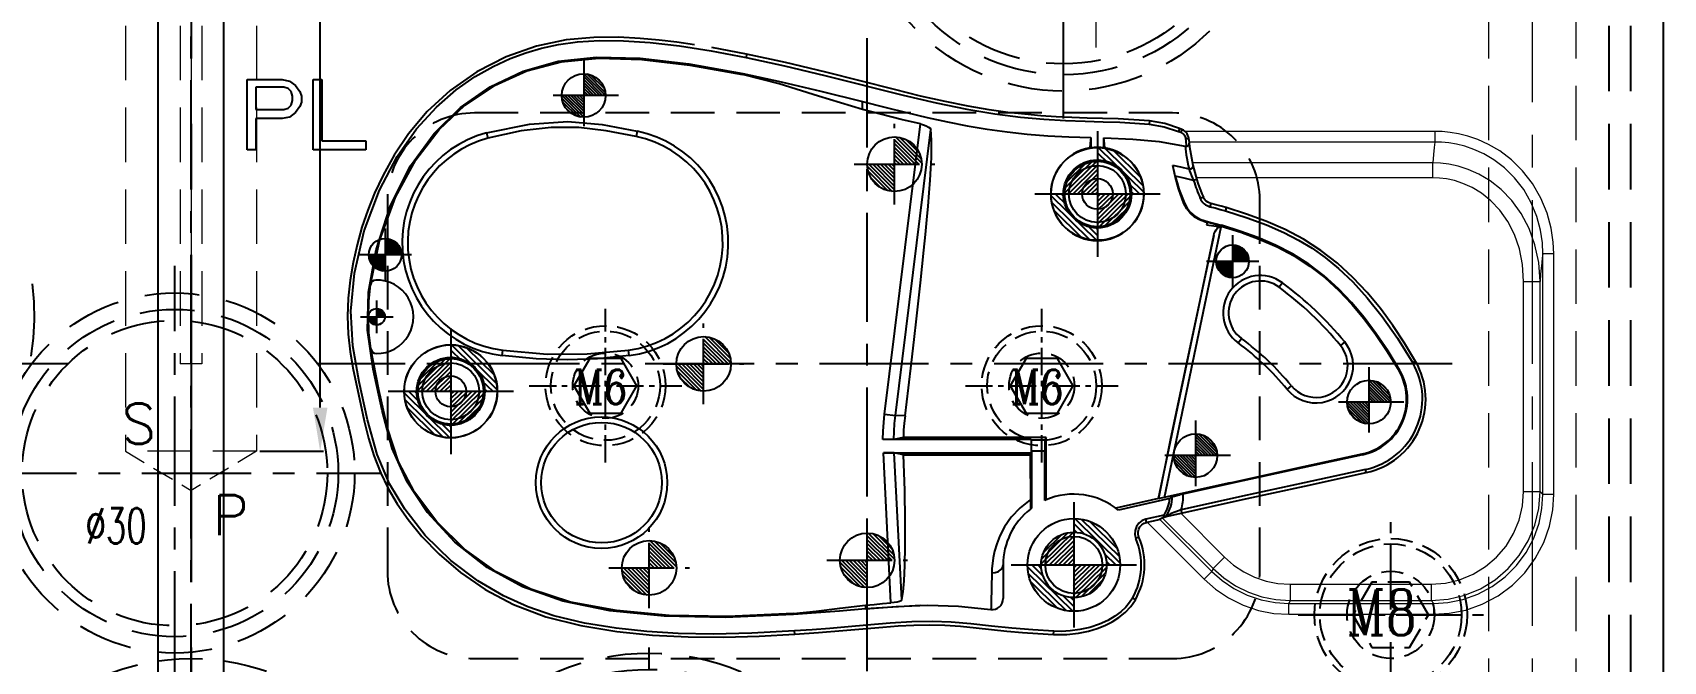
# Model space of a CAD drawing. Header units: millimetres. Extents: x 33920 to 35330, y -21664 to -20666.
# Drawn here: x 34585.2 to 34734.7, y -20942.6 to -20885 of the extents above; entities that cross this region are included whole.
import ezdxf

# ---------------------------------------------------------------- set-up
doc = ezdxf.new("R2010")
doc.units = ezdxf.units.MM
doc.header["$LTSCALE"] = 8
for name, pattern in [('CENTER', [2, 1.25, -0.25, 0.25, -0.25]), ('CENTER2', [1.125, 0.75, -0.125, 0.125, -0.125]), ('HIDDEN', [0.375, 0.25, -0.125])]:
    doc.linetypes.add(name, pattern=pattern)
doc.layers.get('DEFPOINTS').update_dxf_attribs({"color": 6})
for name, color, linetype in [('Cav-cor', 1, 'Continuous'), ('DEFAULT_1', 7, 'CENTER'), ('PIN', 5, 'Continuous'), ('Ru', 8, 'Continuous'), ('SCREW', 52, 'HIDDEN'), ('SP', 3, 'Continuous'), ('壓塊', 157, 'Continuous')]:
    doc.layers.add(name, color=color, linetype=linetype)
for name, color, linetype, lineweight in [('dim', 3, 'Continuous', 15), ('WR', 122, 'HIDDEN', 18), ('枕位', 75, 'Continuous', 15)]:
    doc.layers.add(name, color=color, linetype=linetype, lineweight=lineweight)
doc.styles.add('ROMANC', font='RomanC.ttf', dxfattribs={"width": 0.8, "height": 7})
doc.styles.get("Standard").update_dxf_attribs({"font": 'txt.shx', "width": 0.67, "bigfont": 'chineset.shx'})
doc.dimstyles.new('ISO-25', dxfattribs={"dimtxt": 5.5, "dimasz": 4, "dimexe": 0.3, "dimexo": 0.3, "dimtad": 0, "dimzin": 1, "dimdsep": 46, "dimtxsty": 'Standard', "dimcen": 0, "dimclrd": 3, "dimclre": 3, "dimclrt": 7, "dimazin": 0, "dimtfac": 1, "dimtofl": 0, "dimtmove": 0, "dimatfit": 0, "dimfxl": 0, "dimarcsym": 0})

# ---------------------------------------------------------------- blocks, each defined once
blk = doc.blocks.new('20160824.190002')
at = {"layer": 'SCREW', "linetype": 'CENTER2'}
for p, q in [((0, -8.5), (0, 8.5)), ((-8.5, 0), (8.5, 0))]:
    blk.add_line(p, q, dxfattribs=at)
at = {"layer": 'SCREW'}
blk.add_lwpolyline([(-1.73, 3), (-3.46, 0), (-1.73, -3), (1.73, -3), (3.46, 0), (1.73, 3)], close=True, dxfattribs=at)
for radius in [7, 6.5, 4]:
    blk.add_circle((0, 0), radius, dxfattribs=at)
at = {"layer": 'dim', "style": 'ROMANC', "width": 0.8}
blk.add_text('M8', height=4.186, dxfattribs=at).set_placement((-4.07, -1.86))
blk = doc.blocks.new('20140410.082121')
at = {"layer": 'SCREW', "color": 137, "linetype": 'CENTER', "ltscale": 0.25}
for p, q in [((0, -7.04), (0, 7.04)), ((-7, 0), (7, 0))]:
    blk.add_line(p, q, dxfattribs=at)
at = {"layer": 'SCREW', "color": 137, "linetype": 'Continuous'}
blk.add_lwpolyline([(-1.44, 2.5), (-2.89, 0), (-1.44, -2.5), (1.44, -2.5), (2.89, 0), (1.44, 2.5)], close=True, dxfattribs=at)
at = {"layer": 'SCREW', "color": 137}
for radius in [5.5, 5, 3]:
    blk.add_circle((0, 0), radius, dxfattribs=at)
at = {"layer": 'dim', "style": 'ROMANC', "width": 0.8}
blk.add_text('M6', height=3.172, dxfattribs=at).set_placement((-2.87, -1.7))
blk = doc.blocks.new('20160827.105305')
at = {"color": 8, "linetype": 'HIDDEN', "ltscale": 2.5}
blk.add_circle((0, 0), 21.5, dxfattribs=at)
at = {"layer": 'SP', "linetype": 'CENTER'}
for p, q in [((0, -24), (0, 24)), ((-24, 0), (24, 0))]:
    blk.add_line(p, q, dxfattribs=at)
at = {"layer": 'SP', "linetype": 'HIDDEN', "ltscale": 2.5}
for radius in [20, 19]:
    blk.add_circle((0, 0), radius, dxfattribs=at)
at = {"layer": 'dim', "insert": (-5.29, -6.05), "char_height": 4.063, "attachment_point": 5}
blk.add_mtext('Ø40', dxfattribs=at)
at = {"layer": 'SP'}
for s, p in [('S', (-6.08, 3.36)), ('P', (4.33, -7.12))]:
    blk.add_text(s, height=4.58, dxfattribs=at).set_placement(p)
blk = doc.blocks.new('20160827.105419')
at = {"color": 8, "linetype": 'HIDDEN', "ltscale": 2.5}
blk.add_circle((0, 0), 16.5, dxfattribs=at)
at = {"layer": 'SP', "linetype": 'CENTER'}
for p, q in [((0, -19), (0, 19)), ((-19, 0), (19, 0))]:
    blk.add_line(p, q, dxfattribs=at)
at = {"layer": 'SP', "linetype": 'HIDDEN', "ltscale": 2.5}
for radius in [15, 14]:
    blk.add_circle((0, 0), radius, dxfattribs=at)
at = {"layer": 'dim', "insert": (-5.37, -4.84), "char_height": 3.251, "attachment_point": 5}
blk.add_mtext('Ø30', dxfattribs=at)
at = {"layer": 'SP'}
for s, p in [('S', (-4.86, 2.69)), ('P', (3.47, -5.7))]:
    blk.add_text(s, height=3.67, dxfattribs=at).set_placement(p)
blk = doc.blocks.new('20160827.105633')
at = {"color": 8, "linetype": 'HIDDEN', "ltscale": 2.5}
blk.add_circle((0, 0), 19, dxfattribs=at)
at = {"layer": 'SP', "linetype": 'CENTER'}
for p, q in [((0, -21.5), (0, 21.5)), ((-21.5, 0), (21.5, 0))]:
    blk.add_line(p, q, dxfattribs=at)
at = {"layer": 'SP', "linetype": 'HIDDEN', "ltscale": 2.5}
for radius in [17.5, 16.5]:
    blk.add_circle((0, 0), radius, dxfattribs=at)
at = {"layer": 'dim', "insert": (-5.29, -6.05), "char_height": 4.063, "attachment_point": 5}
blk.add_mtext('Ø35', dxfattribs=at)
at = {"layer": 'SP'}
for s, p in [('S', (-6.08, 3.36)), ('P', (4.33, -7.12))]:
    blk.add_text(s, height=4.58, dxfattribs=at).set_placement(p)
blk = doc.blocks.new('*D29228')
at = {"layer": 'DEFPOINTS', "color": 0}
for p in [(34609.42, -20773.32), (34605.68, -20923.32), (34611.52, -20923.32)]:
    blk.add_point(p, dxfattribs=at)
at = {"layer": 'dim', "color": 3, "lineweight": -2}
for p, q in [((34609.72, -20773.32), (34611.82, -20773.32)), ((34611.52, -20777.32), (34611.52, -20840.01)), ((34611.52, -20919.32), (34611.52, -20856.62)), ((34605.98, -20923.32), (34611.82, -20923.32))]:
    blk.add_line(p, q, dxfattribs=at)
at = {"layer": 'dim', "color": 3}
for points in [[(34612.19, -20777.32), (34610.86, -20777.32), (34611.52, -20773.32)], [(34610.86, -20919.32), (34612.19, -20919.32), (34611.52, -20923.32)]]:
    blk.add_solid(points, dxfattribs=at)
at = {"layer": 'dim', "color": 7, "insert": (34611.52, -20848.32), "char_height": 5.5, "attachment_point": 5, "rotation": 90}
blk.add_mtext('150.00', dxfattribs=at)
blk = doc.blocks.new('20160904.091723')
at = {"layer": 'WR', "linetype": 'CENTER'}
blk.add_line((0, 11), (0, -11), dxfattribs=at)
at = {"layer": 'WR', "linetype": 'HIDDEN', "ltscale": 2}
blk.add_line((-11, 0), (11, 0), dxfattribs=at)
for radius in [8, 5.5, 4]:
    blk.add_circle((0, 0), radius, dxfattribs=at)

msp = doc.modelspace()

# ---------------------------------------------------------------- hatches: boundary and pattern name
at = {"layer": 'PIN', "linetype": 'Continuous'}
h = msp.add_hatch(dxfattribs=at)
h.set_pattern_fill('ANSI31', color=153, scale=1.5, angle=270, style=0)
h.set_pattern_definition([(315, (34430.39969, -20876.47643), (0.13258252, 0.13258252), [])])
h.paths.add_polyline_path([(34635.682, -20890.716), (34637.682, -20890.716, 0.4142136), (34635.682, -20888.716)])
h.paths.add_polyline_path([(34635.682, -20892.716), (34635.682, -20890.716), (34633.682, -20890.716, 0.4142136)])
h = msp.add_hatch(dxfattribs=at)
h.set_pattern_fill('ANSI31', color=5, scale=2, angle=90, style=0)
h.set_pattern_definition([(135, (34869.46374, -20911.25585), (-0.1767767, -0.1767767), [])])
h.paths.add_polyline_path([(34664.182, -20897.016), (34661.682, -20897.016, 0.4142136), (34664.182, -20899.516)])
h.paths.add_polyline_path([(34664.182, -20894.516), (34664.182, -20897.016), (34666.682, -20897.016, 0.4142136)])
h = msp.add_hatch(dxfattribs=at)
h.set_pattern_fill('ANSI31', color=140, scale=3.090909, angle=90.5, style=0)
h.set_pattern_definition([(135.5, (35011.60848, -20922.7816), (-0.27080585, -0.27557404), [])])
h.paths.add_polyline_path([(34682.786, -20896.739), (34682.786, -20895.489, -0.4142136), (34687.036, -20899.739), (34685.786, -20899.739, 0.4142136)])
h.paths.add_polyline_path([(34678.536, -20899.739), (34679.786, -20899.739, 0.4142136), (34682.786, -20902.739), (34682.786, -20903.989, -0.4142136)])
h = msp.add_hatch(dxfattribs=at)
h.set_pattern_fill('ANSI31', color=140, scale=2.363636, angle=89.5, style=0)
h.set_pattern_definition([(44.5, (34440.04254, -20914.44966), (0.20708683, -0.2107331), [])])
h.paths.add_polyline_path([(34682.786, -20899.739), (34679.786, -20899.712, -0.4142136), (34682.812, -20896.739)])
h.paths.add_polyline_path([(34685.786, -20899.765, -0.4142136), (34682.76, -20902.739), (34682.786, -20899.739)])
h = msp.add_hatch(dxfattribs=at)
h.set_pattern_fill('ANSI31', color=3, scale=1.125, angle=270, style=0)
h.set_pattern_definition([(315, (34463.51967, -20894.63637), (0.09943689, 0.09943689), [])])
h.paths.add_polyline_path([(34617.481, -20905.316), (34618.981, -20905.316, 0.4142136), (34617.481, -20903.816)])
h.paths.add_polyline_path([(34617.481, -20906.816), (34617.481, -20905.316), (34615.981, -20905.316, 0.4142136)])
h = msp.add_hatch(dxfattribs=at)
h.set_pattern_fill('ANSI31', color=3, scale=1.125, angle=270, style=0)
h.set_pattern_definition([(315, (34541.22019, -20895.23635), (0.09943689, 0.09943689), [])])
h.paths.add_polyline_path([(34695.182, -20905.916), (34696.682, -20905.916, 0.4142136), (34695.182, -20904.416)])
h.paths.add_polyline_path([(34695.182, -20907.416), (34695.182, -20905.916), (34693.682, -20905.916, 0.4142136)])
at = {"layer": 'PIN', "linetype": 'CENTER2'}
h = msp.add_hatch(dxfattribs=at)
h.set_pattern_fill('ANSI31', color=4, scale=0.8, angle=90, style=0)
h.set_pattern_definition([(135, (34753.78535, -20705.01066), (-0.07071068, -0.07071068), [])])
h.paths.add_polyline_path([(34616.707, -20910.995), (34615.957, -20910.995, 0.4142136), (34616.707, -20911.745)])
h.paths.add_polyline_path([(34616.707, -20910.245), (34616.707, -20910.995), (34617.457, -20910.995, 0.4142136)])
at = {"layer": 'PIN', "linetype": 'Continuous'}
h = msp.add_hatch(dxfattribs=at)
h.set_pattern_fill('ANSI31', color=140, scale=3.090909, angle=90.5, style=0)
h.set_pattern_definition([(135.5, (34952.31348, -20940.8716), (-0.27080585, -0.27557404), [])])
h.paths.add_polyline_path([(34623.491, -20914.829), (34623.491, -20913.579, -0.4142136), (34627.741, -20917.829), (34626.491, -20917.829, 0.4142136)])
h.paths.add_polyline_path([(34619.241, -20917.829), (34620.491, -20917.829, 0.4142136), (34623.491, -20920.829), (34623.491, -20922.079, -0.4142136)])
h = msp.add_hatch(dxfattribs=at)
h.set_pattern_fill('ANSI31', color=5, scale=2, angle=90, style=0)
h.set_pattern_definition([(135, (34851.96374, -20929.55585), (-0.1767767, -0.1767767), [])])
h.paths.add_polyline_path([(34646.682, -20915.316), (34644.182, -20915.316, 0.4142136), (34646.682, -20917.816)])
h.paths.add_polyline_path([(34646.682, -20912.816), (34646.682, -20915.316), (34649.182, -20915.316, 0.4142136)])
h = msp.add_hatch(dxfattribs=at)
h.set_pattern_fill('ANSI31', color=140, scale=2.363636, angle=89.5, style=0)
h.set_pattern_definition([(44.5, (34380.74754, -20932.53966), (0.20708683, -0.2107331), [])])
h.paths.add_polyline_path([(34623.491, -20917.829), (34620.491, -20917.802, -0.4142136), (34623.517, -20914.829)])
h.paths.add_polyline_path([(34626.491, -20917.855, -0.4142136), (34623.465, -20920.829), (34623.491, -20917.829)])
h = msp.add_hatch(dxfattribs=at)
h.set_pattern_fill('ANSI31', color=153, scale=1.5, angle=270, style=0)
h.set_pattern_definition([(315, (34502.39969, -20904.57643), (0.13258252, 0.13258252), [])])
h.paths.add_polyline_path([(34707.682, -20918.816), (34709.682, -20918.816, 0.4142136), (34707.682, -20916.816)])
h.paths.add_polyline_path([(34707.682, -20920.816), (34707.682, -20918.816), (34705.682, -20918.816, 0.4142136)])
h = msp.add_hatch(dxfattribs=at)
h.set_pattern_fill('ANSI31', color=153, scale=1.5, angle=270, style=0)
h.set_pattern_definition([(315, (34486.49969, -20909.47643), (0.13258252, 0.13258252), [])])
h.paths.add_polyline_path([(34691.782, -20923.716), (34693.782, -20923.716, 0.4142136), (34691.782, -20921.716)])
h.paths.add_polyline_path([(34691.782, -20925.716), (34691.782, -20923.716), (34689.782, -20923.716, 0.4142136)])
h = msp.add_hatch(dxfattribs=at)
h.set_pattern_fill('ANSI31', color=140, scale=3.090909, angle=90.5, style=0)
h.set_pattern_definition([(135.5, (35009.44773, -20956.78075), (-0.27080585, -0.27557404), [])])
h.paths.add_polyline_path([(34680.625, -20930.738), (34680.625, -20929.488, -0.4142136), (34684.875, -20933.738), (34683.625, -20933.738, 0.4142136)])
h.paths.add_polyline_path([(34676.375, -20933.738), (34677.625, -20933.738, 0.4142136), (34680.625, -20936.738), (34680.625, -20937.988, -0.4142136)])
h = msp.add_hatch(dxfattribs=at)
h.set_pattern_fill('ANSI31', color=5, scale=2, angle=90, style=0)
h.set_pattern_definition([(135, (34846.96374, -20948.25585), (-0.1767767, -0.1767767), [])])
h.paths.add_polyline_path([(34641.682, -20934.016), (34639.182, -20934.016, 0.4142136), (34641.682, -20936.516)])
h.paths.add_polyline_path([(34641.682, -20931.516), (34641.682, -20934.016), (34644.182, -20934.016, 0.4142136)])
h = msp.add_hatch(dxfattribs=at)
h.set_pattern_fill('ANSI31', color=5, scale=2, angle=90, style=0)
h.set_pattern_definition([(135, (34866.96374, -20947.55585), (-0.1767767, -0.1767767), [])])
h.paths.add_polyline_path([(34661.682, -20933.316), (34659.182, -20933.316, 0.4142136), (34661.682, -20935.816)])
h.paths.add_polyline_path([(34661.682, -20930.816), (34661.682, -20933.316), (34664.182, -20933.316, 0.4142136)])
h = msp.add_hatch(dxfattribs=at)
h.set_pattern_fill('ANSI31', color=140, scale=2.363636, angle=89.5, style=0)
h.set_pattern_definition([(44.5, (34437.8818, -20948.4488), (0.20708683, -0.2107331), [])])
h.paths.add_polyline_path([(34680.625, -20933.738), (34677.626, -20933.712, -0.4142136), (34680.652, -20930.738)])
h.paths.add_polyline_path([(34683.625, -20933.764, -0.4142136), (34680.599, -20936.738), (34680.625, -20933.738)])

# ---------------------------------------------------------------- linework, layer by layer
at = {"linetype": 'CENTER', "ltscale": 3}
msp.add_line((34599.681, -20713.316), (34599.681, -21213.316), dxfattribs=at)
at = {"color": 8, "linetype": 'HIDDEN', "ltscale": 3}
for p, q in [((34729.681, -20713.316), (34729.681, -21213.316)), ((34731.681, -20713.316), (34731.681, -21213.316))]:
    msp.add_line(p, q, dxfattribs=at)
at = {"color": 8, "linetype": 'HIDDEN', "ltscale": 2}
msp.add_circle((34599.681, -20963.316), 21, dxfattribs=at)
at = {"layer": 'Cav-cor', "color": 1}
for p, q in [((34734.681, -20963.316), (34734.681, -20781.316)), ((34640.851, -20885.481), (34638.881, -20885.378)), ((34642.601, -20885.643), (34640.851, -20885.481)), ((34649.035, -20886.614), (34647.433, -20886.327)), ((34650.625, -20886.924), (34649.035, -20886.614)), ((34650.625, -20886.923), (34650.566, -20887.218)), ((34650.247, -20888.793), (34650.268, -20888.691)), ((34604.825, -20895.708), (34604.825, -20889.256)), ((34604.825, -20889.256), (34608.051, -20889.256)), ((34605.631, -20889.943), (34605.631, -20892.002)), ((34608.185, -20889.943), (34605.631, -20889.943)), ((34608.051, -20889.256), (34608.723, -20889.394)), ((34608.588, -20890.08), (34608.185, -20889.943)), ((34608.857, -20890.355), (34608.588, -20890.08)), ((34608.723, -20889.394), (34609.26, -20889.805)), ((34609.26, -20889.805), (34609.664, -20890.355)), ((34610.873, -20889.256), (34611.68, -20889.256)), ((34610.873, -20895.708), (34610.873, -20889.256)), ((34611.68, -20889.256), (34611.68, -20894.885)), ((34661.68, -20889.545), (34661.607, -20889.83)), ((34608.588, -20891.865), (34608.857, -20891.59)), ((34608.992, -20890.766), (34608.857, -20890.355)), ((34608.857, -20891.59), (34608.992, -20891.178)), ((34608.992, -20891.178), (34608.992, -20890.766)), ((34609.664, -20891.727), (34609.26, -20892.276)), ((34609.664, -20890.355), (34609.798, -20890.766)), ((34609.798, -20891.315), (34609.664, -20891.727)), ((34609.798, -20890.766), (34609.798, -20891.315)), ((34605.631, -20892.002), (34608.185, -20892.002)), ((34605.631, -20892.826), (34605.631, -20895.708)), ((34608.051, -20892.826), (34605.631, -20892.826)), ((34608.723, -20892.688), (34608.051, -20892.826)), ((34608.185, -20892.002), (34608.588, -20891.865)), ((34609.26, -20892.276), (34608.723, -20892.688)), ((34687.55, -20893.05), (34687.522, -20893.34)), ((34688.966, -20893.293), (34687.551, -20893.05)), ((34690.328, -20893.736), (34688.966, -20893.293)), ((34626.762, -20894.142), (34626.892, -20894.627)), ((34635.229, -20893.646), (34632.716, -20893.65)), ((34637.745, -20893.943), (34635.229, -20893.646)), ((34640.482, -20894.483), (34637.745, -20893.943)), ((34640.581, -20893.991), (34640.482, -20894.483)), ((34663.269, -20919.912), (34666.557, -20893.327)), ((34664.263, -20920.034), (34667.504, -20893.828)), ((34682.183, -20894.57), (34682.183, -20895.51)), ((34683.389, -20895.51), (34683.389, -20894.602)), ((34690.325, -20893.735), (34690.216, -20894.004)), ((34690.216, -20894.004), (34690.428, -20894.09)), ((34690.541, -20893.823), (34690.328, -20893.736)), ((34690.537, -20893.821), (34690.428, -20894.09)), ((34690.428, -20894.09), (34690.509, -20894.129)), ((34690.693, -20893.9), (34690.541, -20893.823)), ((34690.83, -20894.003), (34690.693, -20893.9)), ((34691.169, -20894.673), (34690.868, -20894.696)), ((34691.174, -20894.74), (34691.16, -20894.629)), ((34605.631, -20895.708), (34604.825, -20895.708)), ((34615.713, -20895.708), (34610.873, -20895.708)), ((34611.68, -20894.885), (34615.713, -20894.885)), ((34615.713, -20894.885), (34615.713, -20895.708)), ((34682.125, -20895.115), (34682.1, -20895.523)), ((34682.1, -20895.523), (34682.183, -20895.51)), ((34683.469, -20895.522), (34683.389, -20895.51)), ((34689.734, -20897.293), (34689.704, -20897.132)), ((34691.899, -20898.427), (34691.611, -20898.518)), ((34690.761, -20900.572), (34690.72, -20900.628)), ((34692.499, -20900.036), (34692.223, -20900.156)), ((34692.223, -20900.156), (34692.284, -20900.279)), ((34692.5, -20900.037), (34692.499, -20900.036)), ((34692.572, -20900.173), (34692.5, -20900.037)), ((34692.663, -20900.296), (34692.572, -20900.173)), ((34692.773, -20900.405), (34692.663, -20900.296)), ((34692.897, -20900.495), (34692.773, -20900.405)), ((34693.034, -20900.565), (34692.897, -20900.495)), ((34693.18, -20900.613), (34693.034, -20900.565)), ((34693.179, -20900.612), (34693.106, -20900.905)), ((34692.682, -20902.213), (34692.629, -20902.279)), ((34692.975, -20900.864), (34693.106, -20900.905)), ((34694.605, -20900.994), (34694.52, -20901.283)), ((34696.45, -20901.579), (34694.605, -20900.995)), ((34688.391, -20927.657), (34693.451, -20903.561)), ((34688.928, -20927.546), (34694.133, -20902.761)), ((34692.629, -20902.279), (34692.835, -20902.33)), ((34693.451, -20903.561), (34692.779, -20906.66)), ((34692.835, -20902.333), (34692.788, -20902.555)), ((34694.145, -20902.686), (34694.165, -20902.61)), ((34666.563, -20907.9), (34666.876, -20904.902)), ((34692.779, -20906.66), (34690.794, -20915.994)), ((34699.755, -20907.886), (34699.456, -20908.29)), ((34615.871, -20912.21), (34615.946, -20908.73)), ((34616.388, -20915.801), (34615.871, -20912.21)), ((34628.195, -20914.559), (34628.257, -20914.061)), ((34628.257, -20914.061), (34632.32, -20914.409)), ((34635.996, -20914.404), (34639.798, -20914.052)), ((34639.863, -20914.55), (34639.798, -20914.052)), ((34695.69, -20913.379), (34695.989, -20912.975)), ((34705.462, -20913.307), (34705.074, -20913.626)), ((34632.32, -20914.409), (34635.996, -20914.404)), ((34711.964, -20915.08), (34711.703, -20915.231)), ((34690.794, -20915.994), (34689.473, -20922.327)), ((34710.447, -20915.957), (34710.516, -20915.918)), ((34700.184, -20917.649), (34700.572, -20917.329)), ((34663.269, -20919.912), (34664.263, -20920.034)), ((34665.145, -20920.066), (34664.263, -20920.034)), ((34676.719, -20922.251), (34663.124, -20922.251)), ((34663.655, -20922.248), (34663.309, -20922.25)), ((34664.996, -20922.062), (34664.125, -20922.235)), ((34678.094, -20922.06), (34664.996, -20922.062)), ((34676.748, -20922.307), (34676.719, -20922.251)), ((34676.719, -20922.251), (34676.719, -20923.457)), ((34677.971, -20922.307), (34676.748, -20922.307)), ((34678.094, -20922.06), (34677.971, -20922.307)), ((34678.091, -20924.099), (34678.094, -20922.06)), ((34689.473, -20922.327), (34688.382, -20927.649)), ((34663.159, -20923.457), (34676.719, -20923.457)), ((34663.859, -20937.228), (34663.159, -20923.457)), ((34665.02, -20923.642), (34664.162, -20923.473)), ((34664.847, -20936.942), (34664.162, -20923.473)), ((34665.02, -20923.642), (34676.626, -20923.643)), ((34676.719, -20923.457), (34676.626, -20923.643)), ((34676.626, -20923.643), (34676.637, -20928.062)), ((34677.962, -20923.312), (34676.756, -20923.312)), ((34676.756, -20923.312), (34676.756, -20928.537)), ((34677.962, -20927.828), (34677.962, -20923.312)), ((34678.082, -20927.775), (34678.091, -20924.099)), ((34707.075, -20923.566), (34707.091, -20923.644)), ((34707.443, -20925.28), (34707.379, -20924.985)), ((34688.382, -20927.649), (34684.479, -20928.526)), ((34689.414, -20927.652), (34684.713, -20928.706)), ((34688.391, -20927.657), (34688.382, -20927.649)), ((34676.637, -20928.062), (34676.64, -20928.485)), ((34676.756, -20928.537), (34676.645, -20928.622)), ((34678.082, -20927.775), (34677.962, -20927.828)), ((34688.894, -20929.174), (34687.234, -20929.545)), ((34688.807, -20929.296), (34688.894, -20929.174)), ((34689.357, -20929.251), (34690.057, -20929.09)), ((34690.472, -20928.689), (34690.213, -20928.782)), ((34690.529, -20928.945), (34690.472, -20928.689)), ((34686.519, -20930.717), (34686.575, -20930.474)), ((34686.575, -20930.474), (34686.69, -20930.249)), ((34686.69, -20930.249), (34686.856, -20930.062)), ((34686.856, -20930.062), (34687.061, -20929.922)), ((34687.061, -20929.922), (34687.286, -20929.841)), ((34687.3, -20929.838), (34687.234, -20929.545)), ((34687.286, -20929.841), (34687.325, -20929.833)), ((34687.325, -20929.833), (34687.35, -20929.827)), ((34687.35, -20929.827), (34687.922, -20929.696)), ((34688.49, -20929.555), (34688.721, -20929.413)), ((34688.981, -20929.313), (34688.876, -20929.368)), ((34688.895, -20929.363), (34689.09, -20929.315)), ((34689.127, -20929.231), (34688.981, -20929.313)), ((34689.09, -20929.315), (34689.357, -20929.251)), ((34686.221, -20930.958), (34686.317, -20931.328)), ((34686.595, -20931.21), (34686.317, -20931.328)), ((34686.526, -20930.966), (34686.519, -20930.717)), ((34686.594, -20931.209), (34686.526, -20930.966)), ((34673.102, -20934.463), (34673.078, -20935.851)), ((34674.143, -20933.738), (34674.143, -20936.827)), ((34673.078, -20935.851), (34673.048, -20937.142)), ((34661.523, -20937.76), (34659.137, -20937.967)), ((34661.514, -20937.428), (34661.526, -20937.733)), ((34666.573, -20937.452), (34661.523, -20937.76)), ((34661.524, -20937.761), (34664.33, -20937.537)), ((34661.526, -20937.733), (34661.524, -20937.76)), ((34672.709, -20937.79), (34673.025, -20937.826)), ((34673.024, -20937.823), (34672.967, -20937.819)), ((34685.854, -20937.538), (34686.271, -20936.924)), ((34686.271, -20936.924), (34686.008, -20936.775)), ((34632.199, -20938.482), (34635.412, -20939.305)), ((34635.412, -20939.305), (34638.708, -20939.847)), ((34654.919, -20938.191), (34654.926, -20938.295)), ((34659.435, -20939.756), (34662.759, -20939.47)), ((34661.681, -20939.563), (34661.655, -20939.263)), ((34661.681, -20939.563), (34661.681, -20939.563)), ((34662.759, -20939.47), (34663.102, -20939.442)), ((34663.102, -20939.442), (34664.521, -20939.337)), ((34667.368, -20939.235), (34668.799, -20939.265)), ((34668.799, -20939.265), (34670.231, -20939.355)), ((34670.231, -20939.355), (34671.659, -20939.494)), ((34638.708, -20939.847), (34641.994, -20940.178)), ((34641.994, -20940.178), (34645.265, -20940.344)), ((34645.265, -20940.344), (34648.527, -20940.369)), ((34648.527, -20940.369), (34651.784, -20940.277)), ((34651.784, -20940.277), (34655.048, -20940.094)), ((34655.048, -20940.095), (34655.027, -20939.794)), ((34655.048, -20940.094), (34657.224, -20939.935)), ((34657.224, -20939.935), (34659.435, -20939.756)), ((34674.493, -20939.804), (34675.911, -20939.929)), ((34675.911, -20939.929), (34677.336, -20940.031)), ((34677.336, -20940.031), (34678.771, -20940.119)), ((34678.766, -20940.121), (34678.783, -20939.82))]:
    msp.add_line(p, q, dxfattribs=at)
for points in [[(34638.881, -20885.378), (34636.612, -20885.392), (34634.07, -20885.621), (34631.351, -20886.183), (34628.57, -20887.159), (34625.89, -20888.532), (34623.439, -20890.248), (34621.339, -20892.192), (34619.632, -20894.223), (34618.296, -20896.198), (34617.286, -20898.005), (34616.508, -20899.657), (34615.882, -20901.224), (34615.353, -20902.788), (34614.9, -20904.396), (34614.534, -20906.019), (34614.261, -20907.646), (34614.088, -20909.282), (34614.027, -20910.931), (34614.091, -20912.583), (34614.276, -20914.219), (34614.553, -20915.814), (34614.876, -20917.384), (34615.212, -20918.954), (34615.564, -20920.535), (34615.965, -20922.131), (34616.454, -20923.715), (34617.057, -20925.257), (34617.769, -20926.723), (34618.596, -20928.139), (34619.59, -20929.584), (34620.835, -20931.119), (34622.425, -20932.766), (34624.378, -20934.433), (34626.655, -20935.992), (34629.258, -20937.365), (34632.199, -20938.482)], [(34635.747, -20939.066), (34632.96, -20938.397), (34630.56, -20937.588), (34628.319, -20936.579), (34625.975, -20935.205), (34623.497, -20933.329), (34621.163, -20931.037), (34619.286, -20928.642), (34617.884, -20926.297), (34616.736, -20923.612), (34615.851, -20920.445), (34615.092, -20916.957), (34614.502, -20913.66), (34614.332, -20910.48), (34614.66, -20907.014), (34615.563, -20903.127), (34616.948, -20899.403), (34618.582, -20896.305), (34620.354, -20893.781), (34622.176, -20891.77), (34623.988, -20890.196), (34625.729, -20888.982), (34627.375, -20888.05), (34628.933, -20887.332), (34630.369, -20886.796), (34631.806, -20886.373), (34633.364, -20886.037), (34635.125, -20885.797), (34637.121, -20885.675)], [(34637.121, -20885.675), (34639.334, -20885.693), (34641.772, -20885.86), (34644.455, -20886.173), (34647.372, -20886.621), (34650.566, -20887.218)], [(34645.83, -20886.068), (34644.23, -20885.84), (34642.601, -20885.643)], [(34615.946, -20908.73), (34616.642, -20904.864), (34617.977, -20900.811), (34619.817, -20897.167), (34621.969, -20894.187), (34624.373, -20891.813), (34627.098, -20889.912), (34630.125, -20888.476), (34633.328, -20887.572), (34636.844, -20887.187)], [(34616.128, -20908.066), (34616.969, -20904.045), (34618.42, -20900.046), (34620.285, -20896.619), (34622.417, -20893.835), (34624.795, -20891.604), (34627.492, -20889.808), (34630.456, -20888.466), (34633.606, -20887.626), (34637.083, -20887.284), (34641.029, -20887.407), (34645.414, -20887.934), (34650.247, -20888.793)], [(34636.844, -20887.187), (34640.857, -20887.289), (34645.329, -20887.816), (34650.268, -20888.691)], [(34650.566, -20887.218), (34654.107, -20887.986), (34657.791, -20888.868)], [(34657.872, -20888.584), (34654.189, -20887.698), (34650.625, -20886.924)], [(34661.238, -20891.997), (34657.223, -20890.789), (34653.604, -20889.645), (34650.247, -20888.793)], [(34650.268, -20888.691), (34653.787, -20889.45), (34657.442, -20890.318), (34661.238, -20891.27)], [(34687.551, -20893.05), (34686.113, -20892.937), (34684.68, -20892.867), (34683.259, -20892.822), (34681.846, -20892.783), (34680.433, -20892.735), (34679.019, -20892.666), (34677.601, -20892.568), (34676.142, -20892.438), (34674.583, -20892.263), (34672.863, -20892.026), (34670.942, -20891.702), (34668.833, -20891.279), (34666.569, -20890.766), (34664.178, -20890.178), (34657.872, -20888.584)], [(34657.791, -20888.868), (34664.962, -20890.677), (34668.003, -20891.398), (34670.804, -20891.975), (34673.373, -20892.398), (34675.725, -20892.689), (34677.878, -20892.884), (34679.852, -20893.003), (34681.659, -20893.071), (34683.314, -20893.116), (34684.834, -20893.165), (34686.233, -20893.236), (34687.522, -20893.34)], [(34661.238, -20891.997), (34661.234, -20891.689), (34661.234, -20891.445), (34661.238, -20891.27)], [(34661.238, -20891.27), (34663.298, -20891.793), (34665.271, -20892.284), (34667.176, -20892.735), (34669.032, -20893.141), (34670.858, -20893.496), (34672.674, -20893.797), (34674.5, -20894.046), (34676.35, -20894.245), (34678.237, -20894.398), (34680.177, -20894.504), (34682.183, -20894.57)], [(34626.762, -20894.142), (34630.707, -20893.338), (34634.236, -20893.111), (34637.368, -20893.372), (34640.581, -20893.991)], [(34666.557, -20893.327), (34664.806, -20892.908), (34663.026, -20892.461), (34661.238, -20891.997)], [(34632.716, -20893.65), (34629.95, -20893.96), (34626.892, -20894.627)], [(34666.557, -20893.327), (34666.842, -20893.405), (34667.098, -20893.5), (34667.304, -20893.605), (34667.445, -20893.717), (34667.504, -20893.828)], [(34666.876, -20904.902), (34667.018, -20903.468), (34667.146, -20902.119), (34667.261, -20900.849), (34667.362, -20899.634), (34667.448, -20898.474), (34667.516, -20897.396), (34667.561, -20896.428), (34667.581, -20895.585), (34667.576, -20894.877), (34667.549, -20894.297), (34667.504, -20893.828)], [(34682.183, -20894.57), (34682.153, -20894.798), (34682.125, -20895.115)], [(34683.389, -20894.602), (34686.023, -20894.707), (34688.451, -20894.938), (34690.838, -20895.373)], [(34683.469, -20895.522), (34683.445, -20895.134), (34683.418, -20894.828), (34683.389, -20894.602)], [(34687.522, -20893.34), (34688.894, -20893.575), (34690.216, -20894.004)], [(34690.509, -20894.129), (34690.59, -20894.183), (34690.667, -20894.251), (34690.734, -20894.331)], [(34690.734, -20894.331), (34690.789, -20894.42), (34690.83, -20894.514), (34690.855, -20894.608), (34690.868, -20894.696)], [(34691.16, -20894.629), (34691.134, -20894.504), (34691.089, -20894.371), (34691.024, -20894.239), (34690.937, -20894.114), (34690.83, -20894.003)], [(34690.935, -20895.378), (34690.903, -20895.38), (34690.87, -20895.378), (34690.838, -20895.373)], [(34690.838, -20895.373), (34690.861, -20895.607), (34690.892, -20895.869), (34690.931, -20896.155), (34690.98, -20896.464), (34691.039, -20896.788), (34691.108, -20897.125), (34691.187, -20897.472)], [(34690.935, -20895.378), (34691.064, -20895.338), (34691.151, -20895.266)], [(34691.151, -20895.266), (34691.198, -20895.18), (34691.207, -20895.093)], [(34691.187, -20897.472), (34690.438, -20897.292), (34689.704, -20897.132)], [(34690.72, -20900.628), (34690.221, -20899.246), (34689.906, -20898.111), (34689.704, -20897.132)], [(34689.921, -20898.099), (34689.844, -20897.792), (34689.78, -20897.516)], [(34691.547, -20897.141), (34691.54, -20897.273), (34691.463, -20897.389), (34691.335, -20897.461), (34691.187, -20897.472)], [(34691.187, -20897.472), (34691.242, -20897.625), (34691.321, -20897.833), (34691.414, -20898.066), (34691.513, -20898.299), (34691.611, -20898.518)], [(34691.611, -20898.518), (34690.755, -20898.296), (34689.921, -20898.1)], [(34692.629, -20902.279), (34692.145, -20902.111), (34691.698, -20901.855), (34691.308, -20901.524), (34690.977, -20901.114), (34690.72, -20900.628)], [(34690.761, -20900.572), (34691.007, -20901.031), (34691.336, -20901.441), (34691.734, -20901.781), (34692.19, -20902.042), (34692.682, -20902.213)], [(34692.284, -20900.279), (34692.365, -20900.404), (34692.463, -20900.524), (34692.578, -20900.634), (34692.705, -20900.729), (34692.839, -20900.806), (34692.975, -20900.864)], [(34694.605, -20900.995), (34694.133, -20900.863), (34693.658, -20900.735), (34693.18, -20900.613)], [(34692.682, -20902.213), (34693.187, -20902.341), (34693.688, -20902.475)], [(34693.106, -20900.905), (34693.581, -20901.026), (34694.053, -20901.152), (34694.52, -20901.284)], [(34694.52, -20901.284), (34696.51, -20901.917), (34698.29, -20902.58), (34699.868, -20903.272), (34701.236, -20903.977), (34702.469, -20904.72), (34703.659, -20905.557), (34704.895, -20906.567), (34706.197, -20907.798), (34707.533, -20909.252), (34708.907, -20910.967), (34710.297, -20912.949), (34711.703, -20915.231)], [(34711.963, -20915.08), (34710.949, -20913.406), (34709.876, -20911.795), (34708.736, -20910.249), (34707.516, -20908.775), (34706.206, -20907.381), (34704.796, -20906.085), (34703.282, -20904.909), (34701.672, -20903.879), (34699.987, -20902.996), (34698.244, -20902.238), (34696.45, -20901.579)], [(34692.788, -20902.555), (34693.682, -20902.691), (34694.133, -20902.761)], [(34692.835, -20902.33), (34693.122, -20902.377), (34693.407, -20902.426), (34693.688, -20902.475)], [(34694.145, -20902.686), (34693.711, -20902.564), (34693.275, -20902.446), (34692.835, -20902.333)], [(34693.451, -20903.561), (34693.507, -20903.361), (34693.577, -20903.187), (34693.662, -20903.039), (34693.761, -20902.916), (34693.876, -20902.822), (34694.002, -20902.768), (34694.133, -20902.761)], [(34693.688, -20902.475), (34694.007, -20902.564), (34694.165, -20902.61)], [(34694.145, -20902.686), (34695.922, -20903.25), (34697.63, -20903.878), (34699.266, -20904.592), (34700.817, -20905.408), (34702.277, -20906.343), (34703.644, -20907.404), (34704.924, -20908.576), (34706.109, -20909.828), (34707.219, -20911.156), (34708.292, -20912.59), (34709.361, -20914.174), (34710.447, -20915.957)], [(34710.516, -20915.918), (34709.443, -20914.155), (34708.359, -20912.547), (34707.251, -20911.069), (34706.099, -20909.698), (34704.878, -20908.42), (34703.571, -20907.239), (34702.167, -20906.171), (34700.673, -20905.235), (34699.115, -20904.433), (34697.506, -20903.744), (34695.856, -20903.144), (34694.165, -20902.61)], [(34585.033, -20914.592), (34585.246, -20912.947), (34585.336, -20911.277), (34585.3, -20909.611), (34585.15, -20907.981)], [(34615.948, -20910.995), (34615.979, -20909.58), (34616.128, -20908.066)], [(34665.145, -20920.066), (34665.464, -20917.502), (34665.744, -20915.173), (34665.989, -20913.07), (34666.203, -20911.182), (34666.563, -20907.9)], [(34616.161, -20913.932), (34615.992, -20912.449), (34615.944, -20910.997)], [(34654.919, -20938.191), (34648.907, -20938.457), (34643.51, -20938.365), (34638.705, -20937.924), (34634.477, -20937.139), (34630.852, -20935.975), (34627.661, -20934.372), (34624.757, -20932.292), (34622.219, -20929.805), (34620.179, -20927.075), (34618.711, -20924.276), (34617.693, -20921.208), (34616.894, -20917.703), (34616.161, -20913.932)], [(34639.863, -20914.55), (34636.939, -20914.85), (34634.201, -20914.953), (34631.324, -20914.858), (34628.195, -20914.559)], [(34654.926, -20938.295), (34648.652, -20938.564), (34643.048, -20938.442), (34638.088, -20937.943), (34633.764, -20937.062), (34630.081, -20935.759), (34626.821, -20933.963), (34623.877, -20931.656), (34621.373, -20928.947), (34619.461, -20926.062), (34618.133, -20923.054), (34617.198, -20919.592), (34616.388, -20915.801)], [(34663.124, -20922.251), (34663.14, -20921.47), (34663.189, -20920.69), (34663.269, -20919.912)], [(34664.125, -20922.235), (34664.141, -20921.5), (34664.187, -20920.767), (34664.263, -20920.034)], [(34665.145, -20920.066), (34665.071, -20920.734), (34665.022, -20921.399), (34664.996, -20922.062)], [(34664.125, -20922.235), (34664.092, -20922.238), (34664.025, -20922.241), (34663.928, -20922.244), (34663.803, -20922.246), (34663.655, -20922.248)], [(34664.847, -20936.942), (34664.977, -20936.214), (34665.072, -20935.187), (34665.137, -20933.804), (34665.173, -20931.98), (34665.17, -20929.685), (34665.122, -20926.913), (34665.02, -20923.642)], [(34707.091, -20923.644), (34701.606, -20924.831), (34696.123, -20926.031), (34690.34, -20927.313)], [(34694.973, -20926.204), (34701.022, -20924.877), (34707.075, -20923.566)], [(34690.057, -20929.09), (34696.099, -20927.749), (34701.769, -20926.507), (34707.443, -20925.279)], [(34707.379, -20924.985), (34701.74, -20926.206), (34696.105, -20927.44), (34690.472, -20928.689)], [(34694.973, -20926.204), (34688.759, -20927.584), (34688.607, -20927.616), (34688.491, -20927.64), (34688.417, -20927.654), (34688.391, -20927.657)], [(34689.414, -20927.652), (34689.491, -20927.596), (34689.568, -20927.54), (34689.645, -20927.484)], [(34689.645, -20927.484), (34689.701, -20927.466), (34689.847, -20927.429), (34690.066, -20927.376), (34690.34, -20927.313)], [(34676.635, -20927.76), (34675.689, -20928.5), (34674.887, -20929.361), (34674.272, -20930.251), (34673.844, -20931.075), (34673.552, -20931.821), (34673.357, -20932.488), (34673.232, -20933.079), (34673.156, -20933.6), (34673.117, -20934.059), (34673.102, -20934.463)], [(34676.64, -20928.485), (34676.643, -20928.589), (34676.645, -20928.622)], [(34690.213, -20928.782), (34689.99, -20928.866), (34689.8, -20928.941), (34689.637, -20929.007), (34689.499, -20929.065), (34689.385, -20929.113), (34689.293, -20929.154), (34689.222, -20929.185), (34689.172, -20929.208), (34689.141, -20929.223), (34689.127, -20929.231)], [(34687.234, -20929.545), (34686.877, -20929.681), (34686.577, -20929.914), (34686.358, -20930.221), (34686.236, -20930.578), (34686.221, -20930.958)], [(34687.922, -20929.696), (34688.159, -20929.641), (34688.335, -20929.598)], [(34688.335, -20929.598), (34688.445, -20929.569), (34688.49, -20929.555)], [(34688.721, -20929.413), (34688.773, -20929.396), (34688.895, -20929.363)], [(34689.011, -20929.336), (34689.077, -20929.291), (34689.127, -20929.231)], [(34673.102, -20934.463), (34673.421, -20934.434), (34673.711, -20934.334), (34673.943, -20934.173), (34674.092, -20933.967), (34674.143, -20933.738)], [(34654.919, -20938.191), (34656.986, -20937.988), (34659.177, -20937.702), (34661.514, -20937.428)], [(34659.137, -20937.967), (34657.009, -20938.142), (34654.926, -20938.295)], [(34661.514, -20937.428), (34662.306, -20937.355), (34663.088, -20937.288), (34663.859, -20937.228)], [(34664.847, -20936.942), (34664.78, -20937.024), (34664.631, -20937.096), (34664.416, -20937.154), (34664.152, -20937.198), (34663.859, -20937.228)], [(34664.33, -20937.537), (34667.231, -20937.427), (34670.043, -20937.526), (34672.709, -20937.79)], [(34673.048, -20937.142), (34673.033, -20937.682), (34673.028, -20937.8), (34673.025, -20937.826)], [(34678.771, -20940.119), (34679.996, -20940.112), (34681.048, -20939.994), (34681.959, -20939.805), (34682.761, -20939.566), (34683.481, -20939.283), (34684.142, -20938.951), (34684.764, -20938.556), (34685.343, -20938.085), (34685.854, -20937.538)], [(34686.008, -20936.775), (34685.735, -20937.198), (34685.38, -20937.624), (34684.934, -20938.045), (34684.388, -20938.45), (34683.739, -20938.827), (34682.979, -20939.168), (34682.097, -20939.46), (34681.162, -20939.671), (34680.283, -20939.79), (34679.494, -20939.834), (34678.783, -20939.82)], [(34655.027, -20939.794), (34651.11, -20940.004), (34647.556, -20940.075), (34644.341, -20940.012), (34641.46, -20939.835), (34638.647, -20939.537), (34635.747, -20939.066)], [(34661.655, -20939.263), (34659.936, -20939.412), (34658.259, -20939.552), (34656.623, -20939.68), (34655.027, -20939.794)], [(34674.955, -20939.545), (34673.065, -20939.347), (34671.188, -20939.14), (34669.389, -20938.991), (34667.63, -20938.934), (34665.779, -20938.967), (34663.798, -20939.085), (34661.655, -20939.263)], [(34664.521, -20939.337), (34665.942, -20939.263), (34667.368, -20939.235)], [(34671.659, -20939.494), (34673.079, -20939.653), (34674.493, -20939.804)], [(34678.783, -20939.82), (34676.856, -20939.698), (34674.955, -20939.545)]]:
    msp.add_lwpolyline(points, dxfattribs=at)
for centre, radius in [((34682.786, -20899.739), 3.115), ((34682.786, -20899.739), 2.613), ((34682.786, -20899.739), 1.407), ((34616.707, -20910.995), 0.754), ((34623.491, -20917.829), 4.271), ((34623.491, -20917.829), 3.115), ((34623.491, -20917.829), 2.613), ((34623.491, -20917.829), 1.407), ((34637.32, -20926.2), 6.03), ((34637.32, -20926.2), 5.527), ((34680.625, -20933.738), 2.613)]:
    msp.add_circle(centre, radius, dxfattribs=at)
for centre, radius, start, end in [((34629.471, -20904.211), 10.427, 105.05932, 262.97338), ((34629.471, -20904.211), 9.924, 105.05932, 262.97338), ((34638.516, -20904.211), 9.924, 277.42117, 78.57532), ((34638.516, -20904.211), 10.427, 277.42117, 78.57532), ((34707.901, -20893.367), 17.085, 184.463, 186.75949), ((34707.901, -20893.367), 16.784, 184.69191, 203.41739), ((34682.786, -20899.739), 4.271, 99.24491, 80.79604), ((34682.786, -20899.739), 4.271, 81.88407, 98.11593), ((34707.901, -20893.367), 18.593, 194.74666, 202.79959), ((34707.901, -20893.367), 17.085, 197.5473, 203.41249), ((34616.627, -20908.132), 0.502, 91.61512, 172.52037), ((34616.707, -20910.995), 3.367, 269.01803, 91.61512), ((34697.722, -20910.633), 3.417, 53.5, 233.5), ((34697.722, -20910.633), 2.914, 53.5, 233.5), ((34680.625, -20933.738), 32.16, 39.44132, 53.5), ((34680.625, -20933.738), 31.657, 39.44132, 53.5), ((34616.658, -20913.858), 0.502, 188.40797, 269.01803), ((34680.625, -20933.738), 25.326, 39.44132, 53.5), ((34680.625, -20933.738), 25.828, 39.44132, 53.5), ((34702.823, -20915.478), 3.417, 219.44132, 39.44132), ((34702.823, -20915.478), 2.914, 219.44132, 39.44132), ((34705.992, -20918.535), 6.598, 282.14155, 30.04523), ((34705.992, -20918.535), 6.899, 282.14155, 30.04523), ((34705.992, -20918.535), 5.147, 282.14154, 30.0482), ((34705.992, -20918.535), 5.226, 282.14154, 30.0482), ((34680.625, -20933.738), 6.482, 50.9127, 113.09737), ((34686.404, -20927.474), 3.015, 325.67946, 356.62094), ((34686.404, -20927.474), 3.241, 327.15823, 359.81491), ((34686.404, -20927.474), 4.245, 343.37209, 3.09904), ((34680.625, -20933.738), 6.482, 127.88574, 180), ((34680.625, -20933.738), 6.181, 330.56257, 22.94722), ((34680.625, -20933.738), 6.482, 330.56257, 22.96059), ((34673.138, -20936.824), 1.005, 263.45454, 0)]:
    msp.add_arc(centre, radius, start, end, dxfattribs=at)
for centre, major_axis, ratio, start_param, end_param in [((34676.747, -20923.312), (0, 1.005), 0.0087269, -1.5707963, -0.0174533), ((34677.971, -20923.312), (0, 1.005), 0.0087269, 0.0174533, 1.5707963), ((34663.16, -20923.474), (1.006, 0), 0.0174325, 0.0881529, 1.5716827)]:
    msp.add_ellipse(centre, major_axis=major_axis, ratio=ratio, start_param=start_param, end_param=end_param, dxfattribs=at)
at = {"layer": 'DEFAULT_1', "color": 2, "linetype": 'CENTER'}
for p, q in [((34661.681, -20943.471), (34661.682, -20885.261)), ((34588.394, -20915.316), (34482.966, -20915.316)), ((34715.312, -20915.317), (34611.221, -20915.315))]:
    msp.add_line(p, q, dxfattribs=at)
at = {"layer": 'PIN', "color": 153, "linetype": 'CENTER2'}
for p, q in [((34635.682, -20887.516), (34635.682, -20893.916)), ((34638.882, -20890.716), (34632.482, -20890.716)), ((34707.682, -20915.616), (34707.682, -20922.016)), ((34710.882, -20918.816), (34704.482, -20918.816)), ((34691.782, -20920.516), (34691.782, -20926.916)), ((34694.982, -20923.716), (34688.582, -20923.716))]:
    msp.add_line(p, q, dxfattribs=at)
at = {"layer": 'PIN', "color": 5, "linetype": 'CENTER2'}
for p, q in [((34664.182, -20900.716), (34664.182, -20893.316)), ((34660.482, -20897.016), (34667.882, -20897.016)), ((34646.682, -20919.016), (34646.682, -20911.616)), ((34642.982, -20915.316), (34650.382, -20915.316)), ((34641.682, -20937.716), (34641.682, -20930.316)), ((34661.682, -20937.016), (34661.682, -20929.616)), ((34657.982, -20933.316), (34665.382, -20933.316)), ((34637.982, -20934.016), (34645.382, -20934.016))]:
    msp.add_line(p, q, dxfattribs=at)
at = {"layer": 'PIN', "color": 140, "linetype": 'Continuous'}
for p, q in [((34682.786, -20893.989), (34682.786, -20905.489)), ((34677.036, -20899.739), (34688.536, -20899.739)), ((34623.491, -20912.079), (34623.491, -20923.579)), ((34617.741, -20917.829), (34629.241, -20917.829)), ((34680.625, -20927.988), (34680.625, -20939.488)), ((34674.875, -20933.738), (34686.375, -20933.738))]:
    msp.add_line(p, q, dxfattribs=at)
at = {"layer": 'PIN', "color": 3, "linetype": 'CENTER2'}
for p, q in [((34617.481, -20902.916), (34617.481, -20907.716)), ((34695.182, -20903.516), (34695.182, -20908.316)), ((34619.881, -20905.316), (34615.081, -20905.316)), ((34697.582, -20905.916), (34692.782, -20905.916))]:
    msp.add_line(p, q, dxfattribs=at)
at = {"layer": 'PIN', "color": 4, "linetype": 'CENTER2'}
for p, q in [((34616.707, -20912.495), (34616.707, -20909.495)), ((34615.207, -20910.995), (34618.207, -20910.995)), ((34615.707, -20910.995), (34617.707, -20910.995)), ((34616.707, -20911.995), (34616.707, -20909.995))]:
    msp.add_line(p, q, dxfattribs=at)
at = {"layer": 'PIN', "color": 153, "linetype": 'Continuous'}
for centre in [(34635.682, -20890.716), (34707.682, -20918.816), (34691.782, -20923.716)]:
    msp.add_circle(centre, 2, dxfattribs=at)
at = {"layer": 'PIN', "color": 5, "linetype": 'Continuous'}
for centre in [(34664.182, -20897.016), (34646.682, -20915.316), (34641.682, -20934.016), (34661.682, -20933.316)]:
    msp.add_circle(centre, 2.5, dxfattribs=at)
at = {"layer": 'PIN', "color": 140, "linetype": 'Continuous'}
for centre, radius in [((34682.786, -20899.739), 4.25), ((34682.786, -20899.739), 3), ((34623.491, -20917.829), 4.25), ((34623.491, -20917.829), 3), ((34680.625, -20933.738), 4.25), ((34680.625, -20933.738), 3)]:
    msp.add_circle(centre, radius, dxfattribs=at)
at = {"layer": 'PIN', "color": 3, "linetype": 'Continuous'}
for centre in [(34617.481, -20905.316), (34695.182, -20905.916)]:
    msp.add_circle(centre, 1.5, dxfattribs=at)
at = {"layer": 'PIN', "color": 4}
msp.add_circle((34616.707, -20910.995), 0.75, dxfattribs=at)
at = {"layer": 'Ru', "linetype": 'CENTER'}
msp.add_line((34599.681, -20963.316), (34599.681, -20863.316), dxfattribs=at)
at = {"layer": 'Ru'}
for p, q in [((34596.681, -20963.316), (34596.681, -20872.816)), ((34602.681, -20963.316), (34602.681, -20872.816))]:
    msp.add_line(p, q, dxfattribs=at)
at = {"layer": 'WR', "linetype": 'CENTER', "ltscale": 1.5}
for p, q in [((34599.681, -20773.316), (34599.681, -20926.921)), ((34722.681, -20963.316), (34722.681, -20875.316))]:
    msp.add_line(p, q, dxfattribs=at)
at = {"layer": 'WR', "linetype": 'HIDDEN', "ltscale": 2.5}
for p, q in [((34593.681, -20779.316), (34593.681, -20923.316)), ((34598.681, -20779.316), (34598.681, -20915.316)), ((34600.681, -20779.316), (34600.681, -20915.316)), ((34605.681, -20779.316), (34605.681, -20923.316)), ((34718.681, -20947.316), (34718.681, -20879.316)), ((34726.681, -20947.316), (34726.681, -20879.316))]:
    msp.add_line(p, q, dxfattribs=at)
at = {"layer": 'WR', "linetype": 'HIDDEN', "ltscale": 2}
for p, q in [((34600.681, -20915.316), (34598.681, -20915.316)), ((34605.681, -20923.316), (34593.681, -20923.316))]:
    msp.add_line(p, q, dxfattribs=at)
at = {"layer": 'WR'}
for p in [(34593.681, -20923.316), (34605.681, -20923.316)]:
    msp.add_line(p, (34599.681, -20926.921), dxfattribs=at)
at = {"layer": '壓塊', "color": 153, "linetype": 'HIDDEN', "ltscale": 2}
msp.add_lwpolyline([(34689.681, -20892.316), (34625.681, -20892.316, 0.4142136), (34617.681, -20900.316), (34617.681, -20934.316, 0.4142136), (34625.681, -20942.316), (34689.681, -20942.316, 0.4142136), (34697.681, -20934.316), (34697.681, -20900.316, 0.4142136)], format="xyb", close=True, dxfattribs=at)
at = {"layer": '枕位', "linetype": 'ByBlock'}
for p, q in [((34713.74, -20894.003), (34690.83, -20894.003)), ((34713.74, -20894.003), (34713.74, -20894.979)), ((34713.74, -20894.979), (34691.195, -20894.979)), ((34713.543, -20896.898), (34691.493, -20896.898)), ((34713.543, -20898.263), (34713.543, -20896.898)), ((34713.543, -20898.263), (34691.848, -20898.263)), ((34724.63, -20905.236), (34723.632, -20905.236)), ((34723.632, -20927.28), (34723.632, -20905.236)), ((34724.63, -20927.28), (34724.63, -20905.236)), ((34721.87, -20907.757), (34723.368, -20907.757)), ((34721.87, -20927.017), (34721.87, -20907.757)), ((34723.368, -20927.017), (34723.368, -20907.757)), ((34721.87, -20927.017), (34723.368, -20927.017)), ((34723.368, -20927.017), (34723.632, -20927.28)), ((34724.63, -20927.28), (34723.632, -20927.28)), ((34690.432, -20929.005), (34694.445, -20933.019)), ((34687.35, -20929.827), (34692.571, -20935.048)), ((34688.49, -20929.555), (34693.277, -20934.342)), ((34688.721, -20929.413), (34693.386, -20934.078)), ((34694.445, -20933.019), (34693.386, -20934.078)), ((34692.571, -20935.048), (34693.277, -20934.342)), ((34693.386, -20934.078), (34693.277, -20934.342)), ((34700.447, -20935.505), (34713.382, -20935.505)), ((34700.447, -20935.505), (34700.447, -20937.003)), ((34713.382, -20935.505), (34713.382, -20937.003)), ((34700.447, -20937.003), (34700.338, -20937.266)), ((34700.338, -20937.266), (34713.645, -20937.266)), ((34700.338, -20938.265), (34700.338, -20937.266)), ((34700.447, -20937.003), (34713.382, -20937.003)), ((34713.382, -20937.003), (34713.645, -20937.266)), ((34713.645, -20938.265), (34713.645, -20937.266)), ((34700.338, -20938.265), (34713.645, -20938.265))]:
    msp.add_line(p, q, dxfattribs=at)
for points in [[(34724.63, -20905.236), (34724.581, -20904.143), (34724.395, -20902.872), (34724.028, -20901.502), (34723.459, -20900.115), (34722.695, -20898.793), (34721.77, -20897.605), (34720.743, -20896.598), (34719.684, -20895.798), (34718.651, -20895.191), (34717.669, -20894.747), (34716.752, -20894.433), (34715.903, -20894.223), (34715.122, -20894.092), (34714.405, -20894.023), (34713.74, -20894.003)], [(34713.734, -20894.979), (34713.672, -20895.488), (34713.607, -20896.127), (34713.543, -20896.898)], [(34723.632, -20905.236), (34723.588, -20904.232), (34723.42, -20903.068), (34723.088, -20901.816), (34722.572, -20900.549), (34721.878, -20899.342), (34721.039, -20898.259), (34720.106, -20897.341), (34719.144, -20896.612), (34718.204, -20896.06), (34717.312, -20895.655), (34716.478, -20895.37), (34715.707, -20895.178), (34714.997, -20895.059), (34714.345, -20894.997), (34713.734, -20894.979)], [(34723.368, -20907.757), (34723.246, -20906.022), (34722.906, -20904.397), (34722.367, -20902.894), (34721.651, -20901.535), (34720.782, -20900.338), (34719.807, -20899.33), (34718.787, -20898.53), (34717.771, -20897.927), (34716.794, -20897.494), (34715.875, -20897.201), (34715.024, -20897.02), (34714.248, -20896.926), (34713.543, -20896.898)], [(34721.87, -20907.757), (34721.772, -20906.215), (34721.488, -20904.78), (34721.033, -20903.462), (34720.427, -20902.275), (34719.691, -20901.233), (34718.864, -20900.359), (34717.998, -20899.667), (34717.136, -20899.146), (34716.306, -20898.773), (34715.525, -20898.521), (34714.802, -20898.366), (34714.142, -20898.286), (34713.543, -20898.263)], [(34723.632, -20905.236), (34723.578, -20905.606), (34723.525, -20906.037), (34723.472, -20906.535), (34723.42, -20907.105), (34723.368, -20907.757)], [(34713.382, -20937.003), (34714.938, -20936.88), (34716.461, -20936.516), (34717.911, -20935.916), (34719.25, -20935.096), (34720.443, -20934.078), (34721.462, -20932.885), (34722.281, -20931.546), (34722.881, -20930.095), (34723.246, -20928.573), (34723.368, -20927.017)], [(34713.382, -20935.505), (34714.703, -20935.402), (34715.999, -20935.092), (34717.232, -20934.583), (34718.371, -20933.886), (34719.385, -20933.02), (34720.251, -20932.006), (34720.948, -20930.867), (34721.457, -20929.634), (34721.767, -20928.338), (34721.87, -20927.017)], [(34713.645, -20938.265), (34715.054, -20938.175), (34716.561, -20937.872), (34718.079, -20937.332), (34719.527, -20936.561), (34720.832, -20935.591), (34721.97, -20934.451), (34722.938, -20933.143), (34723.706, -20931.694), (34724.242, -20930.179), (34724.541, -20928.679), (34724.63, -20927.28)], [(34713.645, -20937.266), (34714.928, -20937.184), (34716.298, -20936.909), (34717.679, -20936.419), (34718.994, -20935.717), (34720.18, -20934.837), (34721.215, -20933.8), (34722.094, -20932.611), (34722.792, -20931.295), (34723.279, -20929.917), (34723.551, -20928.553), (34723.632, -20927.28)], [(34694.445, -20933.019), (34695.277, -20933.748), (34696.201, -20934.366), (34697.199, -20934.859), (34698.253, -20935.217), (34699.343, -20935.433), (34700.447, -20935.505)], [(34692.571, -20935.048), (34693.6, -20935.956), (34694.804, -20936.769), (34696.14, -20937.431), (34697.552, -20937.906), (34698.974, -20938.18), (34700.338, -20938.265)], [(34693.277, -20934.342), (34694.214, -20935.168), (34695.308, -20935.907), (34696.522, -20936.509), (34697.805, -20936.94), (34699.097, -20937.189), (34700.338, -20937.266)], [(34693.386, -20934.078), (34694.366, -20934.937), (34695.452, -20935.663), (34696.626, -20936.243), (34697.866, -20936.663), (34699.148, -20936.918), (34700.447, -20937.003)]]:
    msp.add_lwpolyline(points, dxfattribs=at)

# ---------------------------------------------------------------- block references
at = {"layer": 'SCREW', "linetype": 'ByBlock', "ltscale": 0.3}
for p in [(34637.681, -20917.316), (34677.681, -20917.316)]:
    msp.add_blockref('20140410.082121', p, dxfattribs=at)
at = {"layer": 'SCREW'}
msp.add_blockref('20160824.190002', (34709.681, -20938.316), dxfattribs=at)
at = {"layer": 'SP'}
for name, p in [('20160827.105633', (34679.681, -20871.316)), ('20160827.105419', (34598.181, -20925.316)), ('20160827.105305', (34641.681, -20963.316))]:
    msp.add_blockref(name, p, dxfattribs=at)
at = {"layer": 'WR', "rotation": -180}
msp.add_blockref('20160904.091723', (34682.681, -20875.316), dxfattribs=at)

# ---------------------------------------------------------------- dimensions: what is measured, and where the dimension line sits
at = {"layer": 'dim'}
dim = msp.add_linear_dim(base=(34611.523, -20923.316), p1=(34609.422, -20773.316), p2=(34605.681, -20923.316), angle=270, dimstyle='ISO-25', dxfattribs=at)
dim.commit()
dim.dimension.update_dxf_attribs({"geometry": '*D29228', "text_midpoint": (34611.523, -20848.316)})

doc.saveas('drawing.dxf')
